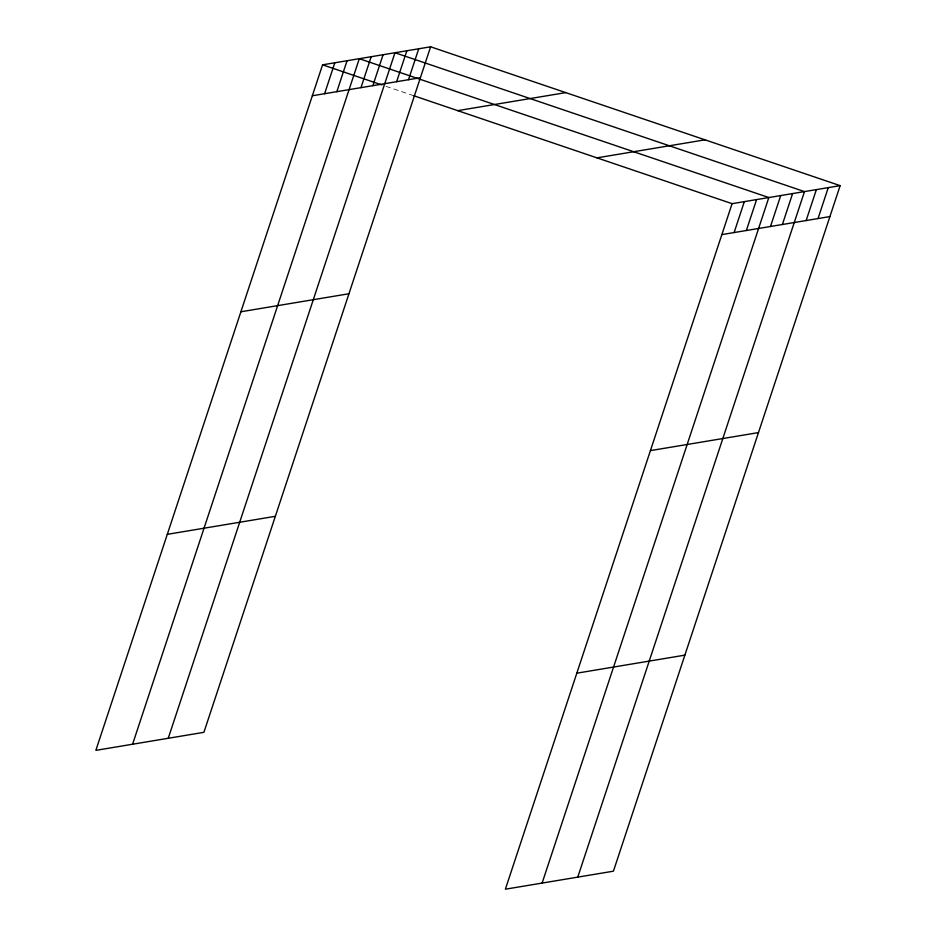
<?xml version="1.0" encoding="UTF-8"?>
<svg xmlns="http://www.w3.org/2000/svg" width="936" height="936" viewBox="0 0 936 936"><rect width="100%" height="100%" fill="white"/><g stroke="black" fill="none" stroke-linecap="round" stroke-linejoin="round"><path stroke-width="0.7" stroke-dasharray="4.68 3.51" d="M386.006 86.334L413.583 95.683"/><path stroke-width="1.4" d="M430.618 46.8L322.569 64.818L95.858 750.356L203.908 732.326L430.618 46.8L840.142 185.644L613.431 871.182L505.381 889.2L732.092 203.674L840.142 185.644M324.593 93.717L334.819 62.782M336.831 91.669L347.057 60.735M132.596 744.225L359.307 58.699L768.83 197.543L542.12 883.069M360.968 87.645L371.194 56.71M372.856 85.656L383.081 54.733M168.246 738.282L394.969 52.744L804.492 191.599L577.769 877.126M396.618 81.701L406.856 50.766M408.505 79.712L418.731 48.777M734.116 232.561L744.342 201.626M746.355 230.513L756.592 199.59M770.492 226.489L780.718 195.565M782.379 224.511L792.605 193.576M806.142 220.545L816.379 189.61M818.029 218.556L828.255 187.633M312.343 95.753L420.393 77.735M457.716 110.647L565.765 92.617M596.957 157.856L705.007 139.827M240.903 311.77L348.952 293.752M721.867 234.597L829.916 216.579M650.426 450.614L758.476 432.596M167.298 534.339L275.348 516.309M576.822 673.183L684.871 655.153M322.569 64.818L381.865 84.93M413.583 95.683L732.092 203.674"/></g></svg>
